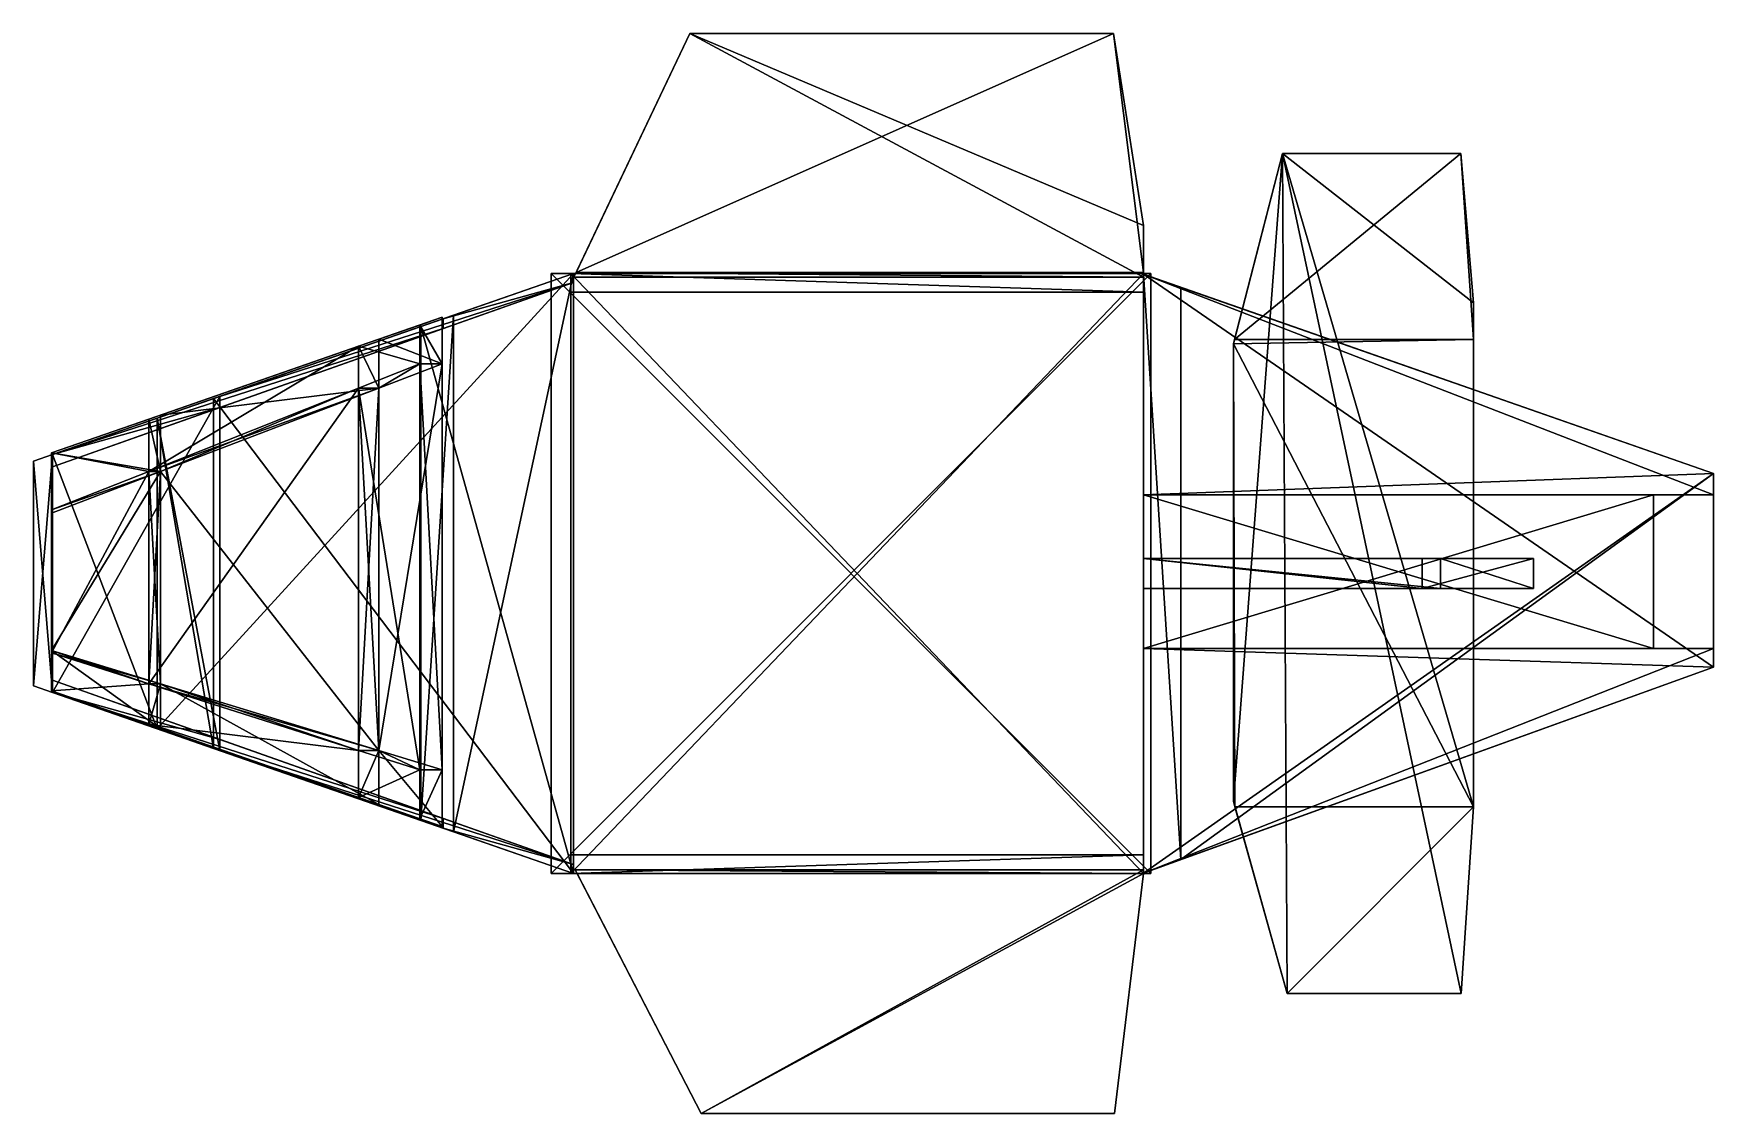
# Model space of a CAD drawing. Extents: x -368 to 80, y -64 to 224.
import ezdxf

# ---------------------------------------------------------------- set-up
doc = ezdxf.new("R2010")
doc.units = 0

msp = doc.modelspace()

# ---------------------------------------------------------------- meshes
at = {"layer": 'OBJECT000', "color": 50}
mesh = msp.add_polyface(dxfattribs=at)
corners = [(-72, 160, 254.999985), (-224.736832, 160, 254.999985), (-224.736832, 0, 254.999985), (-72, 0, 254.999985), (-224.736832, 0, 260), (-72, 0, 260), (-72, 160, 260), (-224.736832, 160, 260)]
mesh.append_faces([[corners[k] for k in face] for face in [(1, 3, 0), (2, 5, 3), (0, 7, 1), (2, 7, 4), (0, 5, 6), (4, 6, 5)]], dxfattribs={"vtx0": -1})
mesh.append_faces([[corners[k] for k in face] for face in [(1, 2, 3), (2, 4, 5), (0, 6, 7), (2, 1, 7), (0, 3, 5), (4, 7, 6)]], dxfattribs={"vtx2": -1})
at = {"layer": 'OBJECT001', "color": 50}
mesh = msp.add_polyface(dxfattribs=at)
corners = [(-224.736832, 0, 255.000015), (-224.736832, 0, 344.333313), (-72, 0, 344.333313), (-72, 0, 255.000015), (-224.736832, 5, 344.333313), (-72, 5, 344.333313), (-224.736832, 5, 255.000015), (-72, 5, 255.000015)]
mesh.append_faces([[corners[k] for k in face] for face in [(1, 3, 0), (1, 5, 2), (0, 4, 1), (3, 5, 7), (0, 7, 6), (5, 6, 7)]], dxfattribs={"vtx0": -1})
mesh.append_faces([[corners[k] for k in face] for face in [(1, 2, 3), (1, 4, 5), (0, 6, 4), (3, 2, 5), (0, 3, 7), (5, 4, 6)]], dxfattribs={"vtx2": -1})
at = {"layer": 'OBJECT002', "color": 50}
mesh = msp.add_polyface(dxfattribs=at)
corners = [(-230, 0, 351), (-230, 160, 351), (-70.000008, 160, 351), (-70.000008, 0, 351), (-230, 160, 344.333313), (-230, 0, 344.333313), (-70.000008, 0, 344.333313), (-70.000008, 160, 344.333313)]
mesh.append_faces([[corners[k] for k in face] for face in [(1, 3, 0), (1, 5, 4), (3, 7, 6), (0, 6, 5), (2, 4, 7), (5, 7, 4)]], dxfattribs={"vtx0": -1})
mesh.append_faces([[corners[k] for k in face] for face in [(1, 2, 3), (1, 0, 5), (3, 2, 7), (0, 3, 6), (2, 1, 4), (5, 6, 7)]], dxfattribs={"vtx2": -1})
at = {"layer": 'OBJECT003', "color": 50}
mesh = msp.add_polyface(dxfattribs=at)
corners = [(12.63158, 192, 330), (-34.927505, 192, 330), (-48, 141.289642, 330), (-48, 19.237415, 330), (-33.684212, -32.000004, 330), (12.733654, -32.000004, 330), (16, 17.777775, 330), (16, 152.177185, 330), (12.63158, 192, 334.5), (-34.927505, 192, 334.5), (-33.684212, -32.000004, 333.75), (12.733654, -32.000004, 333.75), (-48, 141.289642, 342), (-48, 19.237417, 342), (16, 17.777775, 342), (16, 142.43512, 342), (16, 152.177185, 340.525879), (-47.704712, 142.43512, 342), (-47.592182, 17.777775, 342)]
mesh.append_faces([[corners[k] for k in face] for face in [(1, 7, 0), (0, 9, 1), (4, 11, 5), (2, 13, 3), (6, 16, 7), (12, 18, 13), (8, 17, 9), (10, 14, 11), (4, 18, 10), (2, 17, 12), (0, 16, 8), (6, 11, 14)]], dxfattribs={"vtx0": -1})
mesh.append_faces([[corners[k] for k in face] for face in [(1, 3, 4), (1, 4, 5), (1, 5, 6), (1, 6, 7), (6, 15, 16), (12, 15, 14), (12, 14, 18), (8, 15, 17), (4, 13, 18), (2, 9, 17)]], dxfattribs={"vtx0": -1, "vtx2": -1})
mesh.append_faces([[corners[k] for k in face] for face in [(1, 2, 3), (0, 8, 9), (4, 10, 11), (2, 12, 13), (6, 14, 15), (12, 17, 15), (8, 16, 15), (10, 18, 14), (4, 3, 13), (2, 1, 9), (0, 7, 16), (6, 5, 11)]], dxfattribs={"vtx2": -1})
at = {"layer": 'OBJECT004', "color": 50}
mesh = msp.add_polyface(dxfattribs=at)
corners = [(80, 60, 320), (80, 55, 320), (80, 55, 344), (80, 60, 344), (-72, 0.097864, 320), (-72, 0.097864, 344), (-72, 60, 320), (-72, 60, 344)]
mesh.append_faces([[corners[k] for k in face] for face in [(1, 3, 0), (1, 5, 2), (4, 7, 5), (4, 0, 6), (2, 7, 3), (6, 3, 7)]], dxfattribs={"vtx0": -1})
mesh.append_faces([[corners[k] for k in face] for face in [(1, 2, 3), (1, 4, 5), (4, 6, 7), (4, 1, 0), (2, 5, 7), (6, 0, 3)]], dxfattribs={"vtx2": -1})
at = {"layer": 'OBJECT005', "color": 50}
mesh = msp.add_polyface(dxfattribs=at)
corners = [(-72, 159.792282, 352), (80, 106.664078, 352), (80, 55, 352), (-72, 0.097406, 352), (80, 55, 344), (80, 106.664238, 344), (-72, 0.0979, 344), (-72, 159.79245, 344)]
mesh.append_faces([[corners[k] for k in face] for face in [(1, 3, 0), (2, 5, 4), (3, 4, 6), (1, 7, 5), (0, 6, 7), (4, 7, 6)]], dxfattribs={"vtx0": -1})
mesh.append_faces([[corners[k] for k in face] for face in [(1, 2, 3), (2, 1, 5), (3, 2, 4), (1, 0, 7), (0, 3, 6), (4, 5, 7)]], dxfattribs={"vtx2": -1})
at = {"layer": 'OBJECT006', "color": 50}
mesh = msp.add_polyface(dxfattribs=at)
corners = [(31.999996, 76, 432), (2.285711, 76, 432), (2.285711, 84, 432), (31.999996, 84, 432), (7.238094, 84, 352), (-72, 84, 352), (-72, 76, 352), (7.238094, 76, 352)]
mesh.append_faces([[corners[k] for k in face] for face in [(1, 3, 0), (3, 5, 4), (1, 7, 6), (5, 1, 6), (0, 4, 7), (5, 7, 4)]], dxfattribs={"vtx0": -1})
mesh.append_faces([[corners[k] for k in face] for face in [(1, 2, 3), (3, 2, 5), (1, 0, 7), (5, 2, 1), (0, 3, 4), (5, 6, 7)]], dxfattribs={"vtx2": -1})
at = {"layer": 'OBJECT007', "color": 50}
mesh = msp.add_polyface(dxfattribs=at)
corners = [(-223.547302, 1, 256), (-190, -64, 256), (-79.757866, -64, 256), (-72, 0, 256), (-72, 1, 256), (-190, -64, 263.499512), (-79.757866, -64, 263.499512), (-72, 0, 280), (-72, 1, 280), (-223.031204, 0, 280), (-223.547302, 1, 280)]
mesh.append_faces([[corners[k] for k in face] for face in [(1, 4, 0), (1, 6, 2), (3, 8, 4), (7, 10, 8), (5, 7, 6), (1, 9, 5), (3, 6, 7), (4, 10, 0)]], dxfattribs={"vtx0": -1})
mesh.append_faces([[corners[k] for k in face] for face in [(1, 3, 4), (1, 10, 9)]], dxfattribs={"vtx0": -1, "vtx2": -1})
mesh.append_faces([[corners[k] for k in face] for face in [(1, 2, 3), (1, 5, 6), (3, 7, 8), (7, 9, 10), (5, 9, 7), (1, 0, 10), (3, 2, 6), (4, 8, 10)]], dxfattribs={"vtx2": -1})
at = {"layer": 'OBJECT008', "color": 50}
mesh = msp.add_polyface(dxfattribs=at)
corners = [(-335, 121.459541, 260), (-363, 111.736649, 269.333984), (-363, 48.264969, 269.333984), (-335, 38.54208, 260), (-318.333313, 127.245644, 260), (-363, 111.736382, 274.333344), (-318.333313, 32.753807, 260), (-363, 48.263073, 274.333344)]
mesh.append_faces([[corners[k] for k in face] for face in [(1, 3, 0), (0, 5, 1), (3, 7, 6), (0, 6, 4), (2, 5, 7), (7, 4, 6)]], dxfattribs={"vtx0": -1})
mesh.append_faces([[corners[k] for k in face] for face in [(1, 2, 3), (0, 4, 5), (3, 2, 7), (0, 3, 6), (2, 1, 5), (7, 5, 4)]], dxfattribs={"vtx2": -1})
at = {"layer": 'OBJECT009', "color": 50}
mesh = msp.add_polyface(dxfattribs=at)
corners = [(-224, 0, 346), (-224, 0, 260), (-318.333313, 32.753807, 260), (-363, 48.263073, 274.333344), (-363, 48.263073, 288.666687), (-258.77774, 12.074794, 346), (-224, 2.398167, 260), (-224, 2.398092, 346), (-258.77774, 14.69899, 346), (-318.333313, 35.763893, 260), (-363, 51.562504, 274.333344), (-363, 51.562489, 288.666687)]
mesh.append_faces([[corners[k] for k in face] for face in [(1, 5, 0), (1, 7, 6), (5, 7, 0), (2, 6, 9), (3, 11, 4), (4, 8, 5), (3, 9, 10), (6, 10, 9)]], dxfattribs={"vtx0": -1})
mesh.append_faces([[corners[k] for k in face] for face in [(1, 3, 4), (1, 4, 5), (6, 8, 11), (6, 11, 10)]], dxfattribs={"vtx0": -1, "vtx2": -1})
mesh.append_faces([[corners[k] for k in face] for face in [(1, 2, 3), (1, 0, 7), (5, 8, 7), (2, 1, 6), (3, 10, 11), (4, 11, 8), (3, 2, 9), (6, 7, 8)]], dxfattribs={"vtx2": -1})
at = {"layer": 'OBJECT010', "color": 50}
mesh = msp.add_polyface(dxfattribs=at)
corners = [(-368, 50, 271), (-368, 110, 271), (-368, 110, 287), (-368, 50, 287), (-363, 48.263885, 289.856323), (-363, 111.735695, 289.856323), (-363, 111.735695, 269.333984), (-363, 48.263885, 269.333984)]
mesh.append_faces([[corners[k] for k in face] for face in [(1, 3, 0), (3, 5, 4), (1, 7, 6), (1, 5, 2), (0, 4, 7), (7, 5, 6)]], dxfattribs={"vtx0": -1})
mesh.append_faces([[corners[k] for k in face] for face in [(1, 2, 3), (3, 2, 5), (1, 0, 7), (1, 6, 5), (0, 3, 4), (7, 4, 5)]], dxfattribs={"vtx2": -1})
at = {"layer": 'OBJECT011', "color": 50}
mesh = msp.add_polyface(dxfattribs=at)
corners = [(-281.305725, 32.798958, 336.666016), (-337.305695, 50.576717, 304.666016), (-337.305695, 107.24276, 304.666016), (-281.305725, 129.464966, 336.666016), (-334.137878, 50.576706, 304.666016), (-275.96759, 32.79892, 336.666016), (-275.96759, 129.464966, 336.666016), (-334.137878, 107.24276, 304.666016)]
mesh.append_faces([[corners[k] for k in face] for face in [(1, 3, 0), (5, 7, 4), (4, 0, 5), (3, 5, 0), (2, 6, 3), (1, 7, 2)]], dxfattribs={"vtx0": -1})
mesh.append_faces([[corners[k] for k in face] for face in [(1, 2, 3), (5, 6, 7), (4, 1, 0), (3, 6, 5), (2, 7, 6), (1, 4, 7)]], dxfattribs={"vtx2": -1})
at = {"layer": 'OBJECT012', "color": 50}
mesh = msp.add_polyface(dxfattribs=at)
corners = [(-337.305695, 50.576717, 304.666016), (-363.223236, 58.804512, 289.855988), (-363.223236, 96.958015, 289.855988), (-337.305695, 107.24276, 304.666016), (-363.223236, 59.465675, 288.666016), (-363.223236, 96.131638, 288.666016), (-334.137878, 50.576706, 304.666016), (-334.137878, 107.24276, 304.666016)]
mesh.append_faces([[corners[k] for k in face] for face in [(1, 3, 0), (5, 1, 4), (4, 7, 5), (4, 0, 6), (2, 7, 3), (3, 6, 0)]], dxfattribs={"vtx0": -1})
mesh.append_faces([[corners[k] for k in face] for face in [(1, 2, 3), (5, 2, 1), (4, 6, 7), (4, 1, 0), (2, 5, 7), (3, 7, 6)]], dxfattribs={"vtx2": -1})
at = {"layer": 'OBJECT013', "color": 50}
mesh = msp.add_polyface(dxfattribs=at)
corners = [(-337.305695, 121.163223, 304.666016), (-281.305725, 140.607666, 336.666016), (-281.305725, 129.464966, 336.666016), (-337.305695, 107.24276, 304.666016), (-334.138092, 122.263229, 304.666016), (-275.967804, 142.461441, 336.666016), (-334.137817, 107.24276, 304.666016), (-275.967529, 129.464966, 336.666016)]
mesh.append_faces([[corners[k] for k in face] for face in [(1, 3, 0), (0, 5, 1), (4, 7, 5), (1, 7, 2), (2, 6, 3), (0, 6, 4)]], dxfattribs={"vtx0": -1})
mesh.append_faces([[corners[k] for k in face] for face in [(1, 2, 3), (0, 4, 5), (4, 6, 7), (1, 5, 7), (2, 7, 6), (0, 3, 6)]], dxfattribs={"vtx2": -1})
at = {"layer": 'OBJECT014', "color": 50}
mesh = msp.add_polyface(dxfattribs=at)
corners = [(-363.223236, 96.958015, 289.855988), (-363.223236, 112.164078, 289.855988), (-337.305695, 121.163223, 304.666016), (-337.305695, 107.24276, 304.666016), (-363.223236, 112.164124, 288.666016), (-334.138092, 122.263229, 304.666016), (-363.223236, 96.131638, 288.666016), (-334.137817, 107.24276, 304.666016)]
mesh.append_faces([[corners[k] for k in face] for face in [(1, 3, 0), (1, 5, 2), (4, 0, 6), (4, 7, 5), (0, 7, 6), (2, 7, 3)]], dxfattribs={"vtx0": -1})
mesh.append_faces([[corners[k] for k in face] for face in [(1, 2, 3), (1, 4, 5), (4, 1, 0), (4, 6, 7), (0, 3, 7), (2, 5, 7)]], dxfattribs={"vtx2": -1})
at = {"layer": 'OBJECT015', "color": 50}
mesh = msp.add_polyface(dxfattribs=at)
corners = [(-337.305695, 39.691364, 304.666016), (-363.223236, 48.690502, 289.855988), (-363.223236, 58.806328, 289.855988), (-337.305695, 50.578537, 304.666016), (-334.138, 38.591194, 304.666016), (-363.223236, 48.690235, 288.666016), (-363.223236, 59.467415, 288.666016), (-334.138275, 50.578522, 304.666016)]
mesh.append_faces([[corners[k] for k in face] for face in [(1, 3, 0), (5, 0, 4), (1, 6, 2), (6, 4, 7), (2, 7, 3), (0, 7, 4)]], dxfattribs={"vtx0": -1})
mesh.append_faces([[corners[k] for k in face] for face in [(1, 2, 3), (5, 1, 0), (1, 5, 6), (6, 5, 4), (2, 6, 7), (0, 3, 7)]], dxfattribs={"vtx2": -1})
at = {"layer": 'OBJECT016', "color": 50}
mesh = msp.add_polyface(dxfattribs=at)
corners = [(-281.305725, 20.246925, 336.666016), (-337.305695, 39.691364, 304.666016), (-337.305695, 50.578537, 304.666016), (-281.305725, 32.800762, 336.666016), (-275.967529, 18.393108, 336.666016), (-334.138, 38.591194, 304.666016), (-275.967804, 32.800735, 336.666016), (-334.138275, 50.578522, 304.666016)]
mesh.append_faces([[corners[k] for k in face] for face in [(1, 3, 0), (5, 0, 4), (7, 4, 6), (2, 6, 3), (0, 6, 4), (1, 7, 2)]], dxfattribs={"vtx0": -1})
mesh.append_faces([[corners[k] for k in face] for face in [(1, 2, 3), (5, 1, 0), (7, 5, 4), (2, 7, 6), (0, 3, 6), (1, 5, 7)]], dxfattribs={"vtx2": -1})
at = {"layer": 'OBJECT017', "color": 50}
mesh = msp.add_polyface(dxfattribs=at)
corners = [(-264.971283, 14.575246, 346), (-281.305756, 20.246937, 336.666016), (-281.305756, 32.800762, 336.666016), (-264.971283, 27.615215, 346), (-259, 12.5, 346), (-275.967529, 18.391495, 336.666016), (-259.000641, 27.615419, 345.999634), (-275.96759, 32.800762, 336.666016)]
mesh.append_faces([[corners[k] for k in face] for face in [(1, 3, 0), (0, 5, 1), (0, 6, 4), (4, 7, 5), (3, 7, 6), (1, 7, 2)]], dxfattribs={"vtx0": -1})
mesh.append_faces([[corners[k] for k in face] for face in [(1, 2, 3), (0, 4, 5), (0, 3, 6), (4, 6, 7), (3, 2, 7), (1, 5, 7)]], dxfattribs={"vtx2": -1})
at = {"layer": 'OBJECT018', "color": 50}
mesh = msp.add_polyface(dxfattribs=at)
corners = [(-264.971283, 135.944901, 346), (-264.971283, 27.612698, 346), (-281.305756, 32.798485, 336.666016), (-281.305756, 129.462952, 336.666016), (-259.000732, 135.944641, 345.999634), (-259.000732, 27.612711, 345.999634), (-275.96756, 129.462952, 336.666016), (-275.96756, 32.798332, 336.666016)]
mesh.append_faces([[corners[k] for k in face] for face in [(1, 3, 0), (0, 5, 1), (7, 4, 6), (1, 7, 2), (2, 6, 3), (0, 6, 4)]], dxfattribs={"vtx0": -1})
mesh.append_faces([[corners[k] for k in face] for face in [(1, 2, 3), (0, 4, 5), (7, 5, 4), (1, 5, 7), (2, 7, 6), (0, 3, 6)]], dxfattribs={"vtx2": -1})
at = {"layer": 'OBJECT019', "color": 50}
mesh = msp.add_polyface(dxfattribs=at)
corners = [(-281.305756, 129.462952, 336.666016), (-281.305756, 140.606033, 336.666016), (-264.971283, 146.277725, 346), (-264.971283, 135.944901, 346), (-259.000061, 148.352509, 346), (-275.96759, 142.461624, 336.666016), (-259.000732, 135.944641, 345.999634), (-275.96759, 129.462967, 336.666016)]
mesh.append_faces([[corners[k] for k in face] for face in [(1, 3, 0), (2, 5, 4), (2, 6, 3), (5, 6, 4), (1, 7, 5), (3, 7, 0)]], dxfattribs={"vtx0": -1})
mesh.append_faces([[corners[k] for k in face] for face in [(1, 2, 3), (2, 1, 5), (2, 4, 6), (5, 7, 6), (1, 0, 7), (3, 6, 7)]], dxfattribs={"vtx2": -1})
at = {"layer": 'OBJECT020', "color": 50}
mesh = msp.add_polyface(dxfattribs=at)
corners = [(-224, 0, 351), (-256, 11.111117, 351), (-256, 148.889557, 351), (-224, 160, 351), (-264.748535, 145.851318, 346), (-264.748535, 14.148794, 346), (-224, 160, 346), (-224, 0, 346)]
mesh.append_faces([[corners[k] for k in face] for face in [(1, 3, 0), (2, 5, 4), (3, 4, 6), (1, 7, 5), (0, 6, 7), (4, 7, 6)]], dxfattribs={"vtx0": -1})
mesh.append_faces([[corners[k] for k in face] for face in [(1, 2, 3), (2, 1, 5), (3, 2, 4), (1, 0, 7), (0, 3, 6), (4, 5, 7)]], dxfattribs={"vtx2": -1})
at = {"layer": 'OBJECT021', "color": 50}
mesh = msp.add_polyface(dxfattribs=at)
corners = [(-224, 160, 255), (-320, 126.666664, 255), (-320, 33.333332, 255), (-224, 0, 255), (-335, 38.540993, 260), (-335, 121.458969, 260), (-224, 160, 260), (-224, 0, 260)]
mesh.append_faces([[corners[k] for k in face] for face in [(1, 3, 0), (2, 5, 4), (1, 6, 5), (2, 7, 3), (3, 6, 0), (4, 6, 7)]], dxfattribs={"vtx0": -1})
mesh.append_faces([[corners[k] for k in face] for face in [(1, 2, 3), (2, 1, 5), (1, 0, 6), (2, 4, 7), (3, 7, 6), (4, 5, 6)]], dxfattribs={"vtx2": -1})
at = {"layer": 'OBJECT022', "color": 50}
mesh = msp.add_polyface(dxfattribs=at)
corners = [(-318.333313, 127.245644, 260), (-224, 160, 260), (-224, 160, 346), (-258.77774, 147.924667, 346), (-363, 111.736382, 288.666687), (-363, 111.736382, 274.333344), (-224, 157.601837, 260), (-224, 157.601837, 346), (-258.77774, 145.300949, 346), (-318.333313, 124.23613, 260), (-363, 108.437508, 274.333344), (-363, 108.437508, 288.666687)]
mesh.append_faces([[corners[k] for k in face] for face in [(1, 5, 0), (1, 7, 2), (3, 7, 8), (0, 6, 1), (5, 11, 10), (4, 8, 11), (5, 9, 0), (6, 8, 7)]], dxfattribs={"vtx0": -1})
mesh.append_faces([[corners[k] for k in face] for face in [(1, 3, 4), (1, 4, 5), (6, 10, 11), (6, 11, 8)]], dxfattribs={"vtx0": -1, "vtx2": -1})
mesh.append_faces([[corners[k] for k in face] for face in [(1, 2, 3), (1, 6, 7), (3, 2, 7), (0, 9, 6), (5, 4, 11), (4, 3, 8), (5, 10, 9), (6, 9, 10)]], dxfattribs={"vtx2": -1})
at = {"layer": 'OBJECT023', "color": 50}
mesh = msp.add_polyface(dxfattribs=at)
corners = [(80, 106.664146, 344), (80, 106.664635, 320), (80, 101, 320), (80, 101, 344), (-72, 159.792511, 344), (-72, 159.792999, 320), (-72, 101, 320), (-72, 101, 344)]
mesh.append_faces([[corners[k] for k in face] for face in [(1, 3, 0), (5, 0, 4), (5, 7, 6), (1, 6, 2), (4, 3, 7), (2, 7, 3)]], dxfattribs={"vtx0": -1})
mesh.append_faces([[corners[k] for k in face] for face in [(1, 2, 3), (5, 1, 0), (5, 4, 7), (1, 5, 6), (4, 0, 3), (2, 6, 7)]], dxfattribs={"vtx2": -1})
at = {"layer": 'OBJECT024', "color": 50}
mesh = msp.add_polyface(dxfattribs=at)
corners = [(-72, 160, 255.000015), (-72, 160, 344.333313), (-224.736832, 160, 344.333313), (-224.736832, 160, 255.000015), (-224.736832, 155, 344.333313), (-72, 155, 344.333313), (-224.736832, 155, 255.000015), (-72, 155, 255.000015)]
mesh.append_faces([[corners[k] for k in face] for face in [(1, 3, 0), (2, 5, 4), (3, 4, 6), (0, 5, 1), (3, 7, 0), (4, 7, 6)]], dxfattribs={"vtx0": -1})
mesh.append_faces([[corners[k] for k in face] for face in [(1, 2, 3), (2, 1, 5), (3, 2, 4), (0, 7, 5), (3, 6, 7), (4, 5, 7)]], dxfattribs={"vtx2": -1})
at = {"layer": 'OBJECT025', "color": 50}
mesh = msp.add_polyface(dxfattribs=at)
corners = [(-80, 224, 256), (-192.952835, 224, 256), (-223.905228, 159, 256), (-72, 159, 256), (-72, 172.801926, 256), (-80, 224, 265), (-192.952835, 224, 265), (-72, 159, 280), (-72, 160.272598, 280), (-72, 172.801926, 277.050873), (-223.905228, 159, 280), (-223.299225, 160.272598, 280)]
mesh.append_faces([[corners[k] for k in face] for face in [(1, 4, 0), (0, 6, 1), (3, 9, 4), (11, 7, 10), (5, 11, 6), (1, 10, 2), (0, 9, 5), (3, 10, 7)]], dxfattribs={"vtx0": -1})
mesh.append_faces([[corners[k] for k in face] for face in [(1, 3, 4), (3, 8, 9), (5, 8, 11), (1, 11, 10)]], dxfattribs={"vtx0": -1, "vtx2": -1})
mesh.append_faces([[corners[k] for k in face] for face in [(1, 2, 3), (0, 5, 6), (3, 7, 8), (11, 8, 7), (5, 9, 8), (1, 6, 11), (0, 4, 9), (3, 2, 10)]], dxfattribs={"vtx2": -1})
at = {"layer": 'OBJECT026', "color": 50}
mesh = msp.add_polyface(dxfattribs=at)
corners = [(63.999996, 101, 320), (63.999996, 60, 320), (63.999996, 60, 344), (63.999996, 101, 344), (-72, 60, 320), (-72, 101, 320), (-72, 101, 344), (-72, 60, 344)]
mesh.append_faces([[corners[k] for k in face] for face in [(1, 3, 0), (5, 7, 4), (0, 4, 1), (6, 2, 7), (1, 7, 2), (5, 3, 6)]], dxfattribs={"vtx0": -1})
mesh.append_faces([[corners[k] for k in face] for face in [(1, 2, 3), (5, 6, 7), (0, 5, 4), (6, 3, 2), (1, 4, 7), (5, 0, 3)]], dxfattribs={"vtx2": -1})
at = {"layer": 'OBJECT027', "color": 50}
mesh = msp.add_polyface(dxfattribs=at)
corners = [(-72, 0.097913, 256), (-62, 3.709891, 256), (-62, 156.298965, 256), (-72, 159.79425, 256), (80, 106.664726, 320), (80, 106.664871, 313), (80, 55, 313), (80, 55, 320), (-72, 0.097965, 320), (-72, 159.794281, 320)]
mesh.append_faces([[corners[k] for k in face] for face in [(1, 3, 0), (5, 7, 4), (6, 8, 7), (3, 4, 9), (0, 9, 8), (4, 8, 9), (1, 5, 2)]], dxfattribs={"vtx0": -1})
mesh.append_faces([[corners[k] for k in face] for face in [(6, 0, 8), (3, 5, 4)]], dxfattribs={"vtx0": -1, "vtx2": -1})
mesh.append_faces([[corners[k] for k in face] for face in [(1, 2, 3), (5, 6, 7), (6, 1, 0), (3, 2, 5), (0, 3, 9), (4, 7, 8), (1, 6, 5)]], dxfattribs={"vtx2": -1})

doc.saveas('drawing.dxf')
